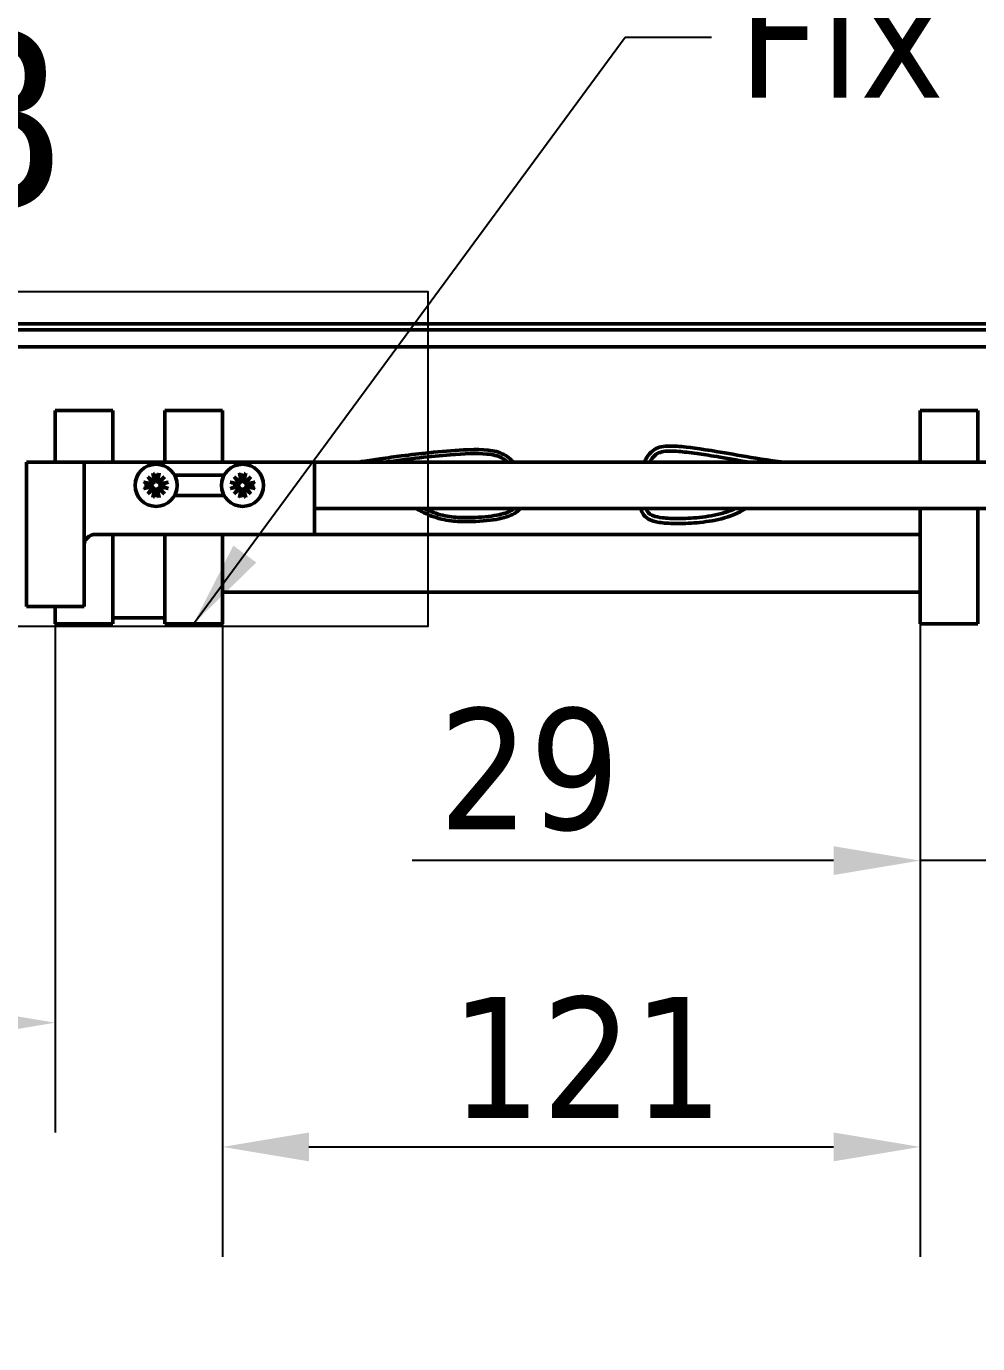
# Model space of a CAD drawing. Header units: millimetres. Extents: x -1346 to 2520, y -2365 to 1874.
# Drawn here: x 475.8 to 640.8, y 1402.1 to 1630.6 of the extents above; entities that cross this region are included whole.
import ezdxf

# ---------------------------------------------------------------- set-up
doc = ezdxf.new("R2010")
doc.units = ezdxf.units.MM
doc.header["$LTSCALE"] = 6
for name, color, linetype, lineweight in [('Detail Boundary (ISO)', 7, 'Continuous', 25), ('Dimension (ISO)', 7, 'Continuous', 25), ('Symbol (ISO)', 7, 'Continuous', 25), ('Visible (ISO)', 7, 'Continuous', 50)]:
    doc.layers.add(name, color=color, linetype=linetype, lineweight=lineweight)
doc.styles.add('Label Text (ISO)', font='tahoma.ttf')
doc.styles.add('Note Text (ISO)', font='tahoma.ttf')
doc.dimstyles.new('Default (ISO)', dxfattribs={"dimscale": 6, "dimtxt": 3.5, "dimasz": 2.5, "dimexe": 3.175, "dimexo": 0, "dimgap": 0.762, "dimtad": 1, "dimrnd": 1e-08, "dimzin": 0, "dimtxsty": 'Note Text (ISO)', "dimcen": 0.09, "dimdle": 10, "dimclrd": 256, "dimclre": 256, "dimclrt": 256, "dimazin": 0, "dimtfac": 1.001486, "dimtmove": 0, "dimatfit": 3, "dimfxl": 1, "dimtolj": 1, "dimtzin": 0, "dimlwd": -1, "dimlwe": -1, "dimarcsym": 0})
doc.dimstyles.new('Default - Method 1b (ISO)$7', dxfattribs={"dimscale": 6, "dimtxt": 3.5, "dimasz": 2.5, "dimexe": 3.175, "dimexo": 0, "dimgap": 0.762, "dimtad": 1, "dimtoh": 1, "dimrnd": 1e-08, "dimtxsty": 'Note Text (ISO)', "dimcen": 0.09, "dimdle": 10, "dimclrd": 256, "dimclre": 256, "dimclrt": 256, "dimazin": 2, "dimtfac": 1, "dimtmove": 0, "dimatfit": 3, "dimfxl": 1, "dimtolj": 1, "dimlwd": -1, "dimlwe": -1, "dimarcsym": 0})

# ---------------------------------------------------------------- blocks, each defined once
blk = doc.blocks.new('*D15')
at = {"layer": 'Defpoints', "color": 0, "transparency": 16777216}
for p in [(409.79, 1547.02), (480.79, 1527.02), (480.79, 1457.82)]:
    blk.add_point(p, dxfattribs=at)
at = {"layer": 'Dimension (ISO)', "transparency": 16777216}
for p, q in [((409.79, 1547.02), (409.79, 1438.77)), ((480.79, 1527.02), (480.79, 1438.77)), ((424.79, 1457.82), (465.79, 1457.82))]:
    blk.add_line(p, q, dxfattribs=at)
for points in [[(424.79, 1460.32), (424.79, 1455.32), (409.79, 1457.82)], [(465.79, 1460.32), (465.79, 1455.32), (480.79, 1457.82)]]:
    blk.add_solid(points, dxfattribs=at)
at = {"layer": 'Dimension (ISO)', "transparency": 16777216, "insert": (431.39, 1483.46), "char_height": 21, "attachment_point": 1, "style": 'Note Text (ISO)'}
blk.add_mtext('\\A1;71', dxfattribs=at)
blk = doc.blocks.new('*D17')
at = {"layer": 'Defpoints', "color": 0, "transparency": 16777216}
for p in [(509.79, 1527.02), (630.79, 1527.02), (630.79, 1436.27)]:
    blk.add_point(p, dxfattribs=at)
at = {"layer": 'Dimension (ISO)', "transparency": 16777216}
for p, q in [((509.79, 1527.02), (509.79, 1417.22)), ((630.79, 1527.02), (630.79, 1417.22)), ((524.79, 1436.27), (615.79, 1436.27))]:
    blk.add_line(p, q, dxfattribs=at)
for points in [[(524.79, 1438.77), (524.79, 1433.77), (509.79, 1436.27)], [(615.79, 1438.77), (615.79, 1433.77), (630.79, 1436.27)]]:
    blk.add_solid(points, dxfattribs=at)
at = {"layer": 'Dimension (ISO)', "transparency": 16777216, "insert": (549.4, 1462.28), "char_height": 21, "attachment_point": 1, "style": 'Note Text (ISO)'}
blk.add_mtext('\\A1;121', dxfattribs=at)
blk = doc.blocks.new('2dDetail1')
at = {"layer": 'Detail Boundary (ISO)', "flags": 128}
blk.add_lwpolyline([(64.774, 254.428), (90.913, 254.428), (90.913, 264.094), (64.774, 264.094), (64.774, 254.428)], dxfattribs=at)
at = {"layer": 'Detail Boundary (ISO)', "insert": (76.241, 266.469), "char_height": 5.25, "attachment_point": 7, "style": 'Label Text (ISO)'}
blk.add_mtext('B', dxfattribs=at)
blk = doc.blocks.new('*D67')
at = {"layer": 'Defpoints', "color": 0, "transparency": 16777216}
for p in [(630.79, 1537.52), (659.79, 1527.02), (659.79, 1485.93)]:
    blk.add_point(p, dxfattribs=at)
at = {"layer": 'Dimension (ISO)', "transparency": 16777216}
for p, q in [((630.79, 1537.52), (630.79, 1466.88)), ((659.79, 1527.02), (659.79, 1466.88)), ((615.79, 1485.93), (542.69, 1485.93)), ((659.79, 1485.93), (630.79, 1485.93)), ((674.79, 1485.93), (689.79, 1485.93))]:
    blk.add_line(p, q, dxfattribs=at)
for points in [[(615.79, 1488.43), (615.79, 1483.43), (630.79, 1485.93)], [(674.79, 1488.43), (674.79, 1483.43), (659.79, 1485.93)]]:
    blk.add_solid(points, dxfattribs=at)
at = {"layer": 'Dimension (ISO)', "transparency": 16777216, "insert": (547.26, 1512.35), "char_height": 21, "attachment_point": 1, "style": 'Note Text (ISO)'}
blk.add_mtext('\\A1;29', dxfattribs=at)

msp = doc.modelspace()

# ---------------------------------------------------------------- linework, layer by layer
at = {"layer": 'Visible (ISO)'}
for p, q in [((422.29, 1579.02), (719.29, 1579.02)), ((409.79, 1578.02), (734.79, 1578.02)), ((409.79, 1575.02), (734.79, 1575.02)), ((480.79, 1564.02), (480.79, 1555.02)), ((490.79, 1564.02), (480.79, 1564.02)), ((490.79, 1555.02), (490.79, 1564.02)), ((499.79, 1564.02), (499.79, 1555.02)), ((509.79, 1564.02), (499.79, 1564.02)), ((509.79, 1555.02), (509.79, 1564.02)), ((630.79, 1564.02), (630.79, 1555.02)), ((640.79, 1564.02), (630.79, 1564.02)), ((640.79, 1555.02), (640.79, 1564.02)), ((485.79, 1555.02), (475.79, 1555.02)), ((475.79, 1555.02), (475.79, 1530.02)), ((485.79, 1530.02), (485.79, 1555.02)), ((485.79, 1555.02), (525.79, 1555.02)), ((525.79, 1555.02), (734.79, 1555.02)), ((525.79, 1555.02), (525.79, 1542.52)), ((496.18, 1551.56), (497.31, 1551.32)), ((496.84, 1552.47), (497.78, 1551.69)), ((496.84, 1552.47), (497.61, 1551.7)), ((497.61, 1551.52), (496.84, 1552.47)), ((497.61, 1551.7), (497.78, 1551.53)), ((497.74, 1553.13), (497.98, 1552)), ((498.71, 1552.77), (498.29, 1552.77)), ((498.83, 1553.13), (498.59, 1552)), ((498.79, 1551.69), (499.73, 1552.47)), ((498.96, 1551.7), (498.79, 1551.53)), ((499.73, 1552.47), (498.96, 1551.52)), ((499.73, 1552.47), (498.96, 1551.7)), ((500.39, 1551.56), (499.26, 1551.32)), ((510.08, 1552.77), (501.49, 1552.77)), ((511.18, 1551.56), (512.31, 1551.32)), ((511.84, 1552.47), (512.78, 1551.69)), ((511.84, 1552.47), (512.61, 1551.7)), ((512.61, 1551.52), (511.84, 1552.47)), ((512.61, 1551.7), (512.78, 1551.53)), ((512.74, 1553.13), (512.98, 1552)), ((513.29, 1552.77), (512.86, 1552.77)), ((513.83, 1553.13), (513.59, 1552)), ((513.79, 1551.69), (514.73, 1552.47)), ((513.96, 1551.7), (513.79, 1551.53)), ((514.73, 1552.47), (513.96, 1551.52)), ((514.73, 1552.47), (513.96, 1551.7)), ((515.39, 1551.56), (514.26, 1551.32)), ((496.18, 1550.48), (497.31, 1550.72)), ((496.84, 1549.57), (497.61, 1550.52)), ((496.84, 1549.57), (497.61, 1550.35)), ((497.78, 1550.35), (496.84, 1549.57)), ((497.61, 1550.35), (497.78, 1550.51)), ((497.74, 1548.91), (497.98, 1550.04)), ((498.29, 1549.27), (498.71, 1549.27)), ((498.83, 1548.91), (498.59, 1550.04)), ((498.96, 1550.35), (498.79, 1550.51)), ((499.73, 1549.57), (498.79, 1550.35)), ((498.96, 1550.52), (499.73, 1549.57)), ((499.73, 1549.57), (498.96, 1550.35)), ((500.39, 1550.48), (499.26, 1550.72)), ((501.49, 1549.27), (510.08, 1549.27)), ((511.18, 1550.48), (512.31, 1550.72)), ((511.84, 1549.57), (512.61, 1550.52)), ((511.84, 1549.57), (512.61, 1550.35)), ((512.78, 1550.35), (511.84, 1549.57)), ((512.61, 1550.35), (512.78, 1550.51)), ((512.74, 1548.91), (512.98, 1550.04)), ((512.86, 1549.27), (513.29, 1549.27)), ((513.83, 1548.91), (513.59, 1550.04)), ((513.96, 1550.35), (513.79, 1550.51)), ((514.73, 1549.57), (513.79, 1550.35)), ((513.96, 1550.52), (514.73, 1549.57)), ((514.73, 1549.57), (513.96, 1550.35)), ((515.39, 1550.48), (514.26, 1550.72)), ((525.79, 1547.02), (734.79, 1547.02)), ((630.79, 1537.52), (630.79, 1547.02)), ((640.79, 1547.02), (640.79, 1537.52)), ((525.79, 1542.52), (487.79, 1542.52)), ((490.79, 1542.52), (490.79, 1537.52)), ((499.79, 1537.52), (499.79, 1542.52)), ((509.79, 1542.52), (509.79, 1537.52)), ((630.79, 1542.52), (525.79, 1542.52)), ((490.79, 1527.02), (490.79, 1537.52)), ((499.79, 1537.52), (499.79, 1527.02)), ((509.79, 1527.02), (509.79, 1537.52)), ((630.79, 1537.52), (630.79, 1527.02)), ((640.79, 1527.02), (640.79, 1537.52)), ((630.79, 1532.52), (509.79, 1532.52)), ((475.79, 1530.02), (485.79, 1530.02)), ((480.79, 1530.02), (480.79, 1527.02)), ((490.79, 1527.02), (480.79, 1527.02)), ((499.79, 1528.02), (490.79, 1528.02)), ((509.79, 1527.02), (499.79, 1527.02)), ((640.79, 1527.02), (630.79, 1527.02))]:
    msp.add_line(p, q, dxfattribs=at)
for centre in [(498.29, 1551.02), (513.29, 1551.02)]:
    msp.add_circle(centre, 3.65, dxfattribs=at)
for centre, radius, start, end in [((497.36, 1551.58), 0.26, 258.0665, 347.8988), ((497.73, 1551.95), 0.26, 282.1012, 11.9335), ((498.29, 1551.02), 1.75, 90, 103.7084), ((498.29, 1551.02), 1.3, 79.7707, 100.2293), ((498.84, 1551.95), 0.26, 168.0665, 257.8988), ((499.21, 1551.58), 0.26, 192.1012, 281.9335), ((512.36, 1551.58), 0.26, 258.0665, 347.8988), ((512.73, 1551.95), 0.26, 282.1012, 11.9335), ((513.29, 1551.02), 1.3, 79.7707, 100.2293), ((513.29, 1551.02), 1.75, 76.2916, 90), ((513.84, 1551.95), 0.26, 168.0665, 257.8988), ((514.21, 1551.58), 0.26, 192.1012, 281.9335), ((498.29, 1551.02), 1.75, 166.2916, 193.7084), ((498.29, 1551.02), 1.3, 169.7707, 190.2293), ((497.36, 1550.46), 0.26, 12.1012, 101.9335), ((497.73, 1550.1), 0.26, 348.0665, 77.8988), ((498.29, 1551.02), 1.75, 256.2916, 270), ((498.29, 1551.02), 1.3, 259.7707, 280.2293), ((498.84, 1550.1), 0.26, 102.1012, 191.9335), ((499.21, 1550.46), 0.26, 78.0665, 167.8988), ((498.29, 1551.02), 1.3, 349.7707, 10.2293), ((513.29, 1551.02), 1.3, 169.7707, 190.2293), ((512.36, 1550.46), 0.26, 12.1012, 101.9335), ((512.73, 1550.1), 0.26, 348.0665, 77.8988), ((513.29, 1551.02), 1.3, 259.7707, 280.2293), ((513.29, 1551.02), 1.75, 270, 283.7084), ((513.84, 1550.1), 0.26, 102.1012, 191.9335), ((514.21, 1550.46), 0.26, 78.0665, 167.8988), ((513.29, 1551.02), 1.3, 349.7707, 10.2293), ((513.29, 1551.02), 1.75, 346.2916, 13.7084), ((487.79, 1540.52), 2, 90, 180)]:
    msp.add_arc(centre, radius, start, end, dxfattribs=at)
for centre, major_axis, start_param, end_param in [((497.7, 1551.92), (0.153, 0.186), 3.427323, 4.166138), ((497.39, 1551.6), (0.186, 0.153), 5.25864, 5.997455), ((498.87, 1551.92), (0.153, -0.186), 5.25864, 5.997455), ((499.18, 1551.6), (0.186, -0.153), 3.427323, 4.166138), ((512.7, 1551.92), (0.153, 0.186), 3.427323, 4.166138), ((512.39, 1551.6), (0.186, 0.153), 5.25864, 5.997455), ((513.87, 1551.92), (0.153, -0.186), 5.25864, 5.997455), ((514.18, 1551.6), (0.186, -0.153), 3.427323, 4.166138), ((497.39, 1550.44), (-0.186, 0.153), 3.427323, 4.166138), ((497.7, 1550.12), (-0.153, 0.186), 5.25864, 5.997455), ((498.87, 1550.12), (-0.153, -0.186), 3.427323, 4.166138), ((499.18, 1550.44), (-0.186, -0.153), 5.25864, 5.997455), ((512.39, 1550.44), (-0.186, 0.153), 3.427323, 4.166138), ((512.7, 1550.12), (-0.153, 0.186), 5.25864, 5.997455), ((513.87, 1550.12), (-0.153, -0.186), 3.427323, 4.166138), ((514.18, 1550.44), (-0.186, -0.153), 5.25864, 5.997455)]:
    msp.add_ellipse(centre, major_axis=major_axis, ratio=0.988452, start_param=start_param, end_param=end_param, dxfattribs=at)
for points, knots in [([(560.2, 1555.02), (559.63, 1555.75), (558.88, 1556.31), (557.97, 1556.65), (556.28, 1557.3), (554.08, 1557.29), (551.58, 1557.16), (549.71, 1557.06), (547.68, 1556.89), (545.6, 1556.68), (544.05, 1556.52), (542.48, 1556.34), (540.87, 1556.13), (539.66, 1555.97), (538.44, 1555.8), (537.15, 1555.62), (536.19, 1555.48), (535.19, 1555.32), (534.15, 1555.17), (533.84, 1555.12), (533.52, 1555.07), (533.21, 1555.02)], [4.24844, 4.24844, 4.24844, 4.24844, 4.700284, 4.700284, 4.700284, 5.545488, 5.545488, 5.545488, 6.174198, 6.174198, 6.174198, 6.641867, 6.641867, 6.641867, 6.989745, 6.989745, 6.989745, 7.248516, 7.248516, 7.248516, 7.325529, 7.325529, 7.325529, 7.325529]), ([(559.29, 1555.02), (559, 1555.3), (558.67, 1555.55), (558.3, 1555.75), (557.59, 1556.13), (556.69, 1556.35), (555.65, 1556.45), (553.86, 1556.62), (551.68, 1556.5), (549.35, 1556.32), (547.62, 1556.19), (545.82, 1556.01), (543.98, 1555.81), (542.02, 1555.59), (540.03, 1555.33), (537.86, 1555.02)], [4.482407, 4.482407, 4.482407, 4.482407, 4.709205, 4.709205, 4.709205, 5.135813, 5.135813, 5.135813, 5.869458, 5.869458, 5.869458, 6.415185, 6.415185, 6.415185, 6.998468, 6.998468, 6.998468, 6.998468]), ([(582.98, 1555.02), (583.15, 1555.46), (583.36, 1555.86), (583.61, 1556.2), (583.93, 1556.64), (584.31, 1556.98), (584.74, 1557.24), (585.47, 1557.68), (586.32, 1557.83), (587.37, 1557.84), (588.15, 1557.85), (589.06, 1557.78), (590.28, 1557.64), (592.06, 1557.44), (594.49, 1557.08), (598.34, 1556.41), (600.24, 1556.07), (602.49, 1555.67), (605.18, 1555.29), (605.82, 1555.19), (606.48, 1555.11), (607.17, 1555.02)], [6.536963, 6.536963, 6.536963, 6.536963, 6.851652, 6.851652, 6.851652, 7.254868, 7.254868, 7.254868, 7.958019, 7.958019, 7.958019, 8.481061, 8.481061, 8.481061, 9.249807, 9.249807, 9.249807, 9.629485, 9.629485, 9.629485, 9.720098, 9.720098, 9.720098, 9.720098]), ([(583.92, 1555.02), (584.07, 1555.34), (584.23, 1555.61), (584.42, 1555.83), (584.89, 1556.4), (585.44, 1556.74), (586.31, 1556.89), (586.96, 1557), (587.79, 1557), (588.93, 1556.9), (589.78, 1556.83), (590.81, 1556.72), (592.11, 1556.54), (593.08, 1556.4), (594.21, 1556.23), (595.54, 1556.01), (597.12, 1555.75), (598.99, 1555.4), (601.25, 1555.02)], [6.755687, 6.755687, 6.755687, 6.755687, 7.055723, 7.055723, 7.055723, 7.800783, 7.800783, 7.800783, 8.3641, 8.3641, 8.3641, 8.783127, 8.783127, 8.783127, 9.094822, 9.094822, 9.094822, 9.462749, 9.462749, 9.462749, 9.462749]), ([(496.18, 1551.56), (496.2, 1551.56), (496.23, 1551.55), (496.28, 1551.54), (496.3, 1551.53), (496.33, 1551.52), (496.34, 1551.52), (496.35, 1551.52)], [0.03061008, 0.03061008, 0.03061008, 0.03061008, 0.03823499, 0.03823499, 0.0458563, 0.0458563, 0.05210472, 0.05210472, 0.05210472, 0.05210472]), ([(497.78, 1551.53), (497.77, 1551.51), (497.77, 1551.49), (497.76, 1551.43), (497.74, 1551.39), (497.7, 1551.33), (497.68, 1551.3), (497.62, 1551.25), (497.59, 1551.23), (497.52, 1551.19), (497.48, 1551.18), (497.4, 1551.17), (497.35, 1551.17), (497.32, 1551.17), (497.3, 1551.18), (497.29, 1551.18), (497.28, 1551.18)], [-0.06590291, -0.06590291, -0.06590291, -0.06590291, -0.0596617, -0.0596617, -0.04848472, -0.04848472, -0.03730774, -0.03730774, -0.02613076, -0.02613076, -0.01306538, -0.01306538, 0, 0, 0, 0.00449293, 0.00449293, 0.00449293, 0.00449293]), ([(497.79, 1552.95), (497.79, 1552.96), (497.78, 1552.98), (497.77, 1553.01), (497.77, 1553.03), (497.76, 1553.08), (497.75, 1553.11), (497.74, 1553.13)], [0.07019749, 0.07019749, 0.07019749, 0.07019749, 0.07644591, 0.07644591, 0.08406722, 0.08406722, 0.09169213, 0.09169213, 0.09169213, 0.09169213]), ([(498.12, 1552.03), (498.13, 1552.02), (498.13, 1552.01), (498.14, 1551.95), (498.14, 1551.91), (498.13, 1551.83), (498.11, 1551.79), (498.08, 1551.72), (498.06, 1551.69), (498.01, 1551.63), (497.98, 1551.61), (497.91, 1551.57), (497.88, 1551.55), (497.82, 1551.54), (497.8, 1551.53), (497.78, 1551.53)], [0.15793693, 0.15793693, 0.15793693, 0.15793693, 0.16242986, 0.16242986, 0.17549524, 0.17549524, 0.18856062, 0.18856062, 0.1997376, 0.1997376, 0.21091458, 0.21091458, 0.22209156, 0.22209156, 0.22833277, 0.22833277, 0.22833277, 0.22833277]), ([(498.79, 1551.53), (498.77, 1551.53), (498.75, 1551.54), (498.69, 1551.55), (498.66, 1551.57), (498.59, 1551.61), (498.56, 1551.63), (498.51, 1551.69), (498.49, 1551.72), (498.46, 1551.79), (498.44, 1551.83), (498.43, 1551.91), (498.43, 1551.95), (498.44, 1551.99), (498.44, 1552.01), (498.44, 1552.02), (498.45, 1552.03)], [-0.06590291, -0.06590291, -0.06590291, -0.06590291, -0.0596617, -0.0596617, -0.04848472, -0.04848472, -0.03730774, -0.03730774, -0.02613076, -0.02613076, -0.01306538, -0.01306538, 0, 0, 0, 0.00449293, 0.00449293, 0.00449293, 0.00449293]), ([(498.83, 1553.13), (498.82, 1553.11), (498.81, 1553.08), (498.8, 1553.03), (498.8, 1553.01), (498.79, 1552.98), (498.78, 1552.96), (498.78, 1552.95)], [0.03061008, 0.03061008, 0.03061008, 0.03061008, 0.03823499, 0.03823499, 0.0458563, 0.0458563, 0.05210472, 0.05210472, 0.05210472, 0.05210472]), ([(499.29, 1551.18), (499.28, 1551.18), (499.27, 1551.18), (499.22, 1551.17), (499.18, 1551.17), (499.09, 1551.18), (499.05, 1551.19), (498.98, 1551.23), (498.95, 1551.25), (498.89, 1551.3), (498.87, 1551.33), (498.83, 1551.39), (498.81, 1551.43), (498.8, 1551.49), (498.8, 1551.51), (498.79, 1551.53)], [0.15793693, 0.15793693, 0.15793693, 0.15793693, 0.16242986, 0.16242986, 0.17549524, 0.17549524, 0.18856062, 0.18856062, 0.1997376, 0.1997376, 0.21091458, 0.21091458, 0.22209156, 0.22209156, 0.22833277, 0.22833277, 0.22833277, 0.22833277]), ([(500.22, 1551.52), (500.23, 1551.52), (500.24, 1551.52), (500.27, 1551.53), (500.29, 1551.54), (500.34, 1551.55), (500.37, 1551.56), (500.39, 1551.56)], [0.07019749, 0.07019749, 0.07019749, 0.07019749, 0.07644591, 0.07644591, 0.08406722, 0.08406722, 0.09169213, 0.09169213, 0.09169213, 0.09169213]), ([(511.18, 1551.56), (511.2, 1551.56), (511.23, 1551.55), (511.28, 1551.54), (511.3, 1551.53), (511.33, 1551.52), (511.34, 1551.52), (511.35, 1551.52)], [0.03061008, 0.03061008, 0.03061008, 0.03061008, 0.03823499, 0.03823499, 0.0458563, 0.0458563, 0.05210472, 0.05210472, 0.05210472, 0.05210472]), ([(512.78, 1551.53), (512.77, 1551.51), (512.77, 1551.49), (512.76, 1551.43), (512.74, 1551.39), (512.7, 1551.33), (512.68, 1551.3), (512.62, 1551.25), (512.59, 1551.23), (512.52, 1551.19), (512.48, 1551.18), (512.4, 1551.17), (512.35, 1551.17), (512.32, 1551.17), (512.3, 1551.18), (512.29, 1551.18), (512.28, 1551.18)], [-0.06590291, -0.06590291, -0.06590291, -0.06590291, -0.0596617, -0.0596617, -0.04848472, -0.04848472, -0.03730774, -0.03730774, -0.02613076, -0.02613076, -0.01306538, -0.01306538, 0, 0, 0, 0.00449293, 0.00449293, 0.00449293, 0.00449293]), ([(512.79, 1552.95), (512.79, 1552.96), (512.78, 1552.98), (512.77, 1553.01), (512.77, 1553.03), (512.76, 1553.08), (512.75, 1553.11), (512.74, 1553.13)], [0.07019749, 0.07019749, 0.07019749, 0.07019749, 0.07644591, 0.07644591, 0.08406722, 0.08406722, 0.09169213, 0.09169213, 0.09169213, 0.09169213]), ([(513.12, 1552.03), (513.13, 1552.02), (513.13, 1552.01), (513.14, 1551.95), (513.14, 1551.91), (513.13, 1551.83), (513.11, 1551.79), (513.08, 1551.72), (513.06, 1551.69), (513.01, 1551.63), (512.98, 1551.61), (512.91, 1551.57), (512.88, 1551.55), (512.82, 1551.54), (512.8, 1551.53), (512.78, 1551.53)], [0.15793693, 0.15793693, 0.15793693, 0.15793693, 0.16242986, 0.16242986, 0.17549524, 0.17549524, 0.18856062, 0.18856062, 0.1997376, 0.1997376, 0.21091458, 0.21091458, 0.22209156, 0.22209156, 0.22833277, 0.22833277, 0.22833277, 0.22833277]), ([(513.79, 1551.53), (513.77, 1551.53), (513.75, 1551.54), (513.69, 1551.55), (513.66, 1551.57), (513.59, 1551.61), (513.56, 1551.63), (513.51, 1551.69), (513.49, 1551.72), (513.46, 1551.79), (513.44, 1551.83), (513.43, 1551.91), (513.43, 1551.95), (513.44, 1551.99), (513.44, 1552.01), (513.44, 1552.02), (513.45, 1552.03)], [-0.06590291, -0.06590291, -0.06590291, -0.06590291, -0.0596617, -0.0596617, -0.04848472, -0.04848472, -0.03730774, -0.03730774, -0.02613076, -0.02613076, -0.01306538, -0.01306538, 0, 0, 0, 0.00449293, 0.00449293, 0.00449293, 0.00449293]), ([(513.83, 1553.13), (513.82, 1553.11), (513.81, 1553.08), (513.8, 1553.03), (513.8, 1553.01), (513.79, 1552.98), (513.78, 1552.96), (513.78, 1552.95)], [0.03061008, 0.03061008, 0.03061008, 0.03061008, 0.03823499, 0.03823499, 0.0458563, 0.0458563, 0.05210472, 0.05210472, 0.05210472, 0.05210472]), ([(514.29, 1551.18), (514.28, 1551.18), (514.27, 1551.18), (514.22, 1551.17), (514.18, 1551.17), (514.09, 1551.18), (514.05, 1551.19), (513.98, 1551.23), (513.95, 1551.25), (513.89, 1551.3), (513.87, 1551.33), (513.83, 1551.39), (513.81, 1551.43), (513.8, 1551.49), (513.8, 1551.51), (513.79, 1551.53)], [0.15793693, 0.15793693, 0.15793693, 0.15793693, 0.16242986, 0.16242986, 0.17549524, 0.17549524, 0.18856062, 0.18856062, 0.1997376, 0.1997376, 0.21091458, 0.21091458, 0.22209156, 0.22209156, 0.22833277, 0.22833277, 0.22833277, 0.22833277]), ([(515.22, 1551.52), (515.23, 1551.52), (515.24, 1551.52), (515.27, 1551.53), (515.29, 1551.54), (515.34, 1551.55), (515.37, 1551.56), (515.39, 1551.56)], [0.07019749, 0.07019749, 0.07019749, 0.07019749, 0.07644591, 0.07644591, 0.08406722, 0.08406722, 0.09169213, 0.09169213, 0.09169213, 0.09169213]), ([(496.35, 1550.53), (496.34, 1550.52), (496.33, 1550.52), (496.3, 1550.51), (496.28, 1550.5), (496.23, 1550.49), (496.2, 1550.49), (496.18, 1550.48)], [0.07019749, 0.07019749, 0.07019749, 0.07019749, 0.07644591, 0.07644591, 0.08406722, 0.08406722, 0.09169213, 0.09169213, 0.09169213, 0.09169213]), ([(497.28, 1550.86), (497.29, 1550.86), (497.3, 1550.87), (497.35, 1550.88), (497.4, 1550.88), (497.48, 1550.86), (497.52, 1550.85), (497.59, 1550.82), (497.62, 1550.8), (497.68, 1550.75), (497.7, 1550.71), (497.74, 1550.65), (497.76, 1550.61), (497.77, 1550.55), (497.77, 1550.53), (497.78, 1550.51)], [0.15793693, 0.15793693, 0.15793693, 0.15793693, 0.16242986, 0.16242986, 0.17549524, 0.17549524, 0.18856062, 0.18856062, 0.1997376, 0.1997376, 0.21091458, 0.21091458, 0.22209156, 0.22209156, 0.22833277, 0.22833277, 0.22833277, 0.22833277]), ([(497.78, 1550.51), (497.8, 1550.51), (497.82, 1550.51), (497.88, 1550.49), (497.91, 1550.48), (497.98, 1550.44), (498.01, 1550.41), (498.06, 1550.36), (498.08, 1550.32), (498.11, 1550.26), (498.13, 1550.22), (498.14, 1550.13), (498.14, 1550.09), (498.13, 1550.05), (498.13, 1550.04), (498.13, 1550.03), (498.12, 1550.01)], [-0.06590291, -0.06590291, -0.06590291, -0.06590291, -0.0596617, -0.0596617, -0.04848472, -0.04848472, -0.03730774, -0.03730774, -0.02613076, -0.02613076, -0.01306538, -0.01306538, 0, 0, 0, 0.00449293, 0.00449293, 0.00449293, 0.00449293]), ([(498.45, 1550.01), (498.44, 1550.03), (498.44, 1550.04), (498.43, 1550.09), (498.43, 1550.13), (498.44, 1550.22), (498.46, 1550.26), (498.49, 1550.32), (498.51, 1550.36), (498.56, 1550.41), (498.59, 1550.44), (498.66, 1550.48), (498.69, 1550.49), (498.75, 1550.51), (498.77, 1550.51), (498.79, 1550.51)], [0.15793693, 0.15793693, 0.15793693, 0.15793693, 0.16242986, 0.16242986, 0.17549524, 0.17549524, 0.18856062, 0.18856062, 0.1997376, 0.1997376, 0.21091458, 0.21091458, 0.22209156, 0.22209156, 0.22833277, 0.22833277, 0.22833277, 0.22833277]), ([(498.79, 1550.51), (498.8, 1550.53), (498.8, 1550.55), (498.81, 1550.61), (498.83, 1550.65), (498.87, 1550.71), (498.89, 1550.75), (498.95, 1550.8), (498.98, 1550.82), (499.05, 1550.85), (499.09, 1550.86), (499.18, 1550.88), (499.22, 1550.88), (499.26, 1550.87), (499.27, 1550.87), (499.28, 1550.86), (499.29, 1550.86)], [-0.06590291, -0.06590291, -0.06590291, -0.06590291, -0.0596617, -0.0596617, -0.04848472, -0.04848472, -0.03730774, -0.03730774, -0.02613076, -0.02613076, -0.01306538, -0.01306538, 0, 0, 0, 0.00449293, 0.00449293, 0.00449293, 0.00449293]), ([(500.39, 1550.48), (500.37, 1550.49), (500.34, 1550.49), (500.29, 1550.5), (500.27, 1550.51), (500.24, 1550.52), (500.23, 1550.52), (500.22, 1550.53)], [0.03061008, 0.03061008, 0.03061008, 0.03061008, 0.03823499, 0.03823499, 0.0458563, 0.0458563, 0.05210472, 0.05210472, 0.05210472, 0.05210472]), ([(511.35, 1550.53), (511.34, 1550.52), (511.33, 1550.52), (511.3, 1550.51), (511.28, 1550.5), (511.23, 1550.49), (511.2, 1550.49), (511.18, 1550.48)], [0.07019749, 0.07019749, 0.07019749, 0.07019749, 0.07644591, 0.07644591, 0.08406722, 0.08406722, 0.09169213, 0.09169213, 0.09169213, 0.09169213]), ([(512.28, 1550.86), (512.29, 1550.86), (512.3, 1550.87), (512.35, 1550.88), (512.4, 1550.88), (512.48, 1550.86), (512.52, 1550.85), (512.59, 1550.82), (512.62, 1550.8), (512.68, 1550.75), (512.7, 1550.71), (512.74, 1550.65), (512.76, 1550.61), (512.77, 1550.55), (512.77, 1550.53), (512.78, 1550.51)], [0.15793693, 0.15793693, 0.15793693, 0.15793693, 0.16242986, 0.16242986, 0.17549524, 0.17549524, 0.18856062, 0.18856062, 0.1997376, 0.1997376, 0.21091458, 0.21091458, 0.22209156, 0.22209156, 0.22833277, 0.22833277, 0.22833277, 0.22833277]), ([(512.78, 1550.51), (512.8, 1550.51), (512.82, 1550.51), (512.88, 1550.49), (512.91, 1550.48), (512.98, 1550.44), (513.01, 1550.41), (513.06, 1550.36), (513.08, 1550.32), (513.11, 1550.26), (513.13, 1550.22), (513.14, 1550.13), (513.14, 1550.09), (513.13, 1550.05), (513.13, 1550.04), (513.13, 1550.03), (513.12, 1550.01)], [-0.06590291, -0.06590291, -0.06590291, -0.06590291, -0.0596617, -0.0596617, -0.04848472, -0.04848472, -0.03730774, -0.03730774, -0.02613076, -0.02613076, -0.01306538, -0.01306538, 0, 0, 0, 0.00449293, 0.00449293, 0.00449293, 0.00449293]), ([(513.45, 1550.01), (513.44, 1550.03), (513.44, 1550.04), (513.43, 1550.09), (513.43, 1550.13), (513.44, 1550.22), (513.46, 1550.26), (513.49, 1550.32), (513.51, 1550.36), (513.56, 1550.41), (513.59, 1550.44), (513.66, 1550.48), (513.69, 1550.49), (513.75, 1550.51), (513.77, 1550.51), (513.79, 1550.51)], [0.15793693, 0.15793693, 0.15793693, 0.15793693, 0.16242986, 0.16242986, 0.17549524, 0.17549524, 0.18856062, 0.18856062, 0.1997376, 0.1997376, 0.21091458, 0.21091458, 0.22209156, 0.22209156, 0.22833277, 0.22833277, 0.22833277, 0.22833277]), ([(513.79, 1550.51), (513.8, 1550.53), (513.8, 1550.55), (513.81, 1550.61), (513.83, 1550.65), (513.87, 1550.71), (513.89, 1550.75), (513.95, 1550.8), (513.98, 1550.82), (514.05, 1550.85), (514.09, 1550.86), (514.18, 1550.88), (514.22, 1550.88), (514.26, 1550.87), (514.27, 1550.87), (514.28, 1550.86), (514.29, 1550.86)], [-0.06590291, -0.06590291, -0.06590291, -0.06590291, -0.0596617, -0.0596617, -0.04848472, -0.04848472, -0.03730774, -0.03730774, -0.02613076, -0.02613076, -0.01306538, -0.01306538, 0, 0, 0, 0.00449293, 0.00449293, 0.00449293, 0.00449293]), ([(515.39, 1550.48), (515.37, 1550.49), (515.34, 1550.49), (515.29, 1550.5), (515.27, 1550.51), (515.24, 1550.52), (515.23, 1550.52), (515.22, 1550.53)], [0.03061008, 0.03061008, 0.03061008, 0.03061008, 0.03823499, 0.03823499, 0.0458563, 0.0458563, 0.05210472, 0.05210472, 0.05210472, 0.05210472]), ([(497.74, 1548.91), (497.75, 1548.94), (497.76, 1548.97), (497.77, 1549.01), (497.77, 1549.04), (497.78, 1549.07), (497.79, 1549.08), (497.79, 1549.09)], [0.03061008, 0.03061008, 0.03061008, 0.03061008, 0.03823499, 0.03823499, 0.0458563, 0.0458563, 0.05210472, 0.05210472, 0.05210472, 0.05210472]), ([(498.78, 1549.09), (498.78, 1549.08), (498.79, 1549.07), (498.8, 1549.04), (498.8, 1549.01), (498.81, 1548.97), (498.82, 1548.94), (498.83, 1548.91)], [0.07019749, 0.07019749, 0.07019749, 0.07019749, 0.07644591, 0.07644591, 0.08406722, 0.08406722, 0.09169213, 0.09169213, 0.09169213, 0.09169213]), ([(512.74, 1548.91), (512.75, 1548.94), (512.76, 1548.97), (512.77, 1549.01), (512.77, 1549.04), (512.78, 1549.07), (512.79, 1549.08), (512.79, 1549.09)], [0.03061008, 0.03061008, 0.03061008, 0.03061008, 0.03823499, 0.03823499, 0.0458563, 0.0458563, 0.05210472, 0.05210472, 0.05210472, 0.05210472]), ([(513.78, 1549.09), (513.78, 1549.08), (513.79, 1549.07), (513.8, 1549.04), (513.8, 1549.01), (513.81, 1548.97), (513.82, 1548.94), (513.83, 1548.91)], [0.07019749, 0.07019749, 0.07019749, 0.07019749, 0.07644591, 0.07644591, 0.08406722, 0.08406722, 0.09169213, 0.09169213, 0.09169213, 0.09169213]), ([(543.41, 1547.02), (544.68, 1546.24), (545.83, 1545.75), (546.9, 1545.42), (548.1, 1545.05), (549.2, 1544.88), (550.24, 1544.79), (551.25, 1544.71), (552.21, 1544.71), (553.12, 1544.74), (554.87, 1544.79), (556.48, 1544.95), (557.8, 1545.22), (559.03, 1545.48), (560.01, 1545.84), (560.7, 1546.34), (560.99, 1546.54), (561.23, 1546.78), (561.42, 1547.02)], [1.263618, 1.263618, 1.263618, 1.263618, 1.457161, 1.457161, 1.457161, 1.674421, 1.674421, 1.674421, 1.884466, 1.884466, 1.884466, 2.285706, 2.285706, 2.285706, 2.660621, 2.660621, 2.660621, 2.817758, 2.817758, 2.817758, 2.817758]), ([(544.81, 1547.02), (545.36, 1546.74), (545.89, 1546.51), (546.39, 1546.32), (547.52, 1545.9), (548.55, 1545.68), (549.55, 1545.56), (550.52, 1545.44), (551.45, 1545.41), (552.35, 1545.42), (554.07, 1545.43), (555.66, 1545.55), (556.94, 1545.77), (558.13, 1545.96), (559.06, 1546.24), (559.72, 1546.55), (560.02, 1546.7), (560.27, 1546.85), (560.48, 1547.02)], [1.356459, 1.356459, 1.356459, 1.356459, 1.45445, 1.45445, 1.45445, 1.671799, 1.671799, 1.671799, 1.881931, 1.881931, 1.881931, 2.283338, 2.283338, 2.283338, 2.658408, 2.658408, 2.658408, 2.833524, 2.833524, 2.833524, 2.833524]), ([(600.64, 1547.02), (600.64, 1547.02), (600.63, 1547.02), (600.63, 1547.01), (599.27, 1546.19), (597.84, 1545.63), (596.35, 1545.24), (594.96, 1544.88), (593.51, 1544.67), (592.09, 1544.54), (590.76, 1544.42), (589.47, 1544.38), (588.32, 1544.4), (587.26, 1544.41), (586.32, 1544.48), (585.54, 1544.6), (584.81, 1544.72), (584.21, 1544.9), (583.72, 1545.17), (583.27, 1545.42), (582.93, 1545.76), (582.69, 1546.16), (582.53, 1546.42), (582.42, 1546.71), (582.35, 1547.02)], [1.854766, 1.854766, 1.854766, 1.854766, 1.856996, 1.856996, 1.856996, 2.384812, 2.384812, 2.384812, 2.878415, 2.878415, 2.878415, 3.340024, 3.340024, 3.340024, 3.771712, 3.771712, 3.771712, 4.175419, 4.175419, 4.175419, 4.552959, 4.552959, 4.552959, 4.805897, 4.805897, 4.805897, 4.805897]), ([(598.8, 1547.02), (598.09, 1546.7), (597.36, 1546.43), (596.6, 1546.21), (595.28, 1545.83), (593.88, 1545.6), (592.5, 1545.45), (591.2, 1545.32), (589.94, 1545.26), (588.83, 1545.26), (587.79, 1545.26), (586.88, 1545.3), (586.15, 1545.39), (585.47, 1545.47), (584.94, 1545.59), (584.54, 1545.74), (584.17, 1545.87), (583.9, 1546.03), (583.69, 1546.26), (583.5, 1546.45), (583.35, 1546.7), (583.25, 1547.02)], [2.101317, 2.101317, 2.101317, 2.101317, 2.384812, 2.384812, 2.384812, 2.878415, 2.878415, 2.878415, 3.340024, 3.340024, 3.340024, 3.771712, 3.771712, 3.771712, 4.175419, 4.175419, 4.175419, 4.552959, 4.552959, 4.552959, 4.880199, 4.880199, 4.880199, 4.880199])]:
    msp.add_open_spline(points, degree=3, knots=knots, dxfattribs=at)
for points, weights in [([(496.51, 1551.45), (496.44, 1551.48), (496.35, 1551.52)], [1.00963225371, 1.00721437006, 1.00292654222]), ([(497.79, 1552.95), (497.82, 1552.87), (497.86, 1552.8)], [1.00292654222, 1.00721437006, 1.00963225371]), ([(497.88, 1552.73), (497.98, 1552.48), (498.06, 1552.3)], [1.01153440286, 1.01671079447, 1]), ([(498.06, 1552.3), (498.09, 1552.15), (498.12, 1552.03)], [1, 1.12336464918, 1.24422028802]), ([(498.45, 1552.03), (498.48, 1552.15), (498.52, 1552.3)], [1.24422028802, 1.12336464918, 1]), ([(498.52, 1552.3), (498.6, 1552.5), (498.71, 1552.77)], [1, 1.0182798709, 1.01036935074]), ([(498.72, 1552.8), (498.75, 1552.87), (498.78, 1552.95)], [1.00963225371, 1.00721437006, 1.00292654222]), ([(500.22, 1551.52), (499.82, 1551.36), (499.56, 1551.25)], [1.00292654222, 1.02395882036, 1]), ([(512.01, 1551.25), (511.75, 1551.36), (511.35, 1551.52)], [1, 1.02395882035, 1.00292654222]), ([(512.79, 1552.95), (512.82, 1552.87), (512.86, 1552.8)], [1.00292654222, 1.00721437006, 1.00963225371]), ([(512.86, 1552.77), (512.98, 1552.5), (513.06, 1552.3)], [1.01036935074, 1.0182798709, 1]), ([(513.06, 1552.3), (513.09, 1552.15), (513.12, 1552.03)], [1, 1.12336464918, 1.24422028802]), ([(513.45, 1552.03), (513.48, 1552.15), (513.52, 1552.3)], [1.24422028802, 1.12336464918, 1]), ([(513.52, 1552.3), (513.59, 1552.48), (513.69, 1552.73)], [1, 1.01671079447, 1.01153440286]), ([(513.72, 1552.8), (513.75, 1552.87), (513.78, 1552.95)], [1.00963225371, 1.00721437006, 1.00292654222]), ([(515.22, 1551.52), (515.13, 1551.48), (515.06, 1551.45)], [1.00292654222, 1.00721437006, 1.00963225371]), ([(496.35, 1550.53), (496.44, 1550.56), (496.51, 1550.59)], [1.00292654222, 1.00721437006, 1.00963225371]), ([(497.01, 1551.25), (496.83, 1551.33), (496.58, 1551.42)], [1, 1.01671079447, 1.01153440287]), ([(496.58, 1550.62), (496.83, 1550.72), (497.01, 1550.79)], [1.01153440287, 1.01671079447, 1]), ([(497.28, 1551.18), (497.16, 1551.21), (497.01, 1551.25)], [1.24422028802, 1.12336464918, 1]), ([(497.01, 1550.79), (497.16, 1550.83), (497.28, 1550.86)], [1, 1.12336464918, 1.24422028802]), ([(497.86, 1549.25), (497.82, 1549.17), (497.79, 1549.09)], [1.00963225371, 1.00721437006, 1.00292654222]), ([(498.06, 1549.75), (497.98, 1549.56), (497.88, 1549.32)], [1, 1.01671079447, 1.01153440286]), ([(498.12, 1550.01), (498.09, 1549.89), (498.06, 1549.75)], [1.24422028802, 1.12336464918, 1]), ([(498.52, 1549.75), (498.48, 1549.89), (498.45, 1550.01)], [1, 1.12336464918, 1.24422028802]), ([(498.71, 1549.27), (498.6, 1549.55), (498.52, 1549.75)], [1.01036935074, 1.0182798709, 1]), ([(498.78, 1549.09), (498.75, 1549.17), (498.72, 1549.25)], [1.00292654222, 1.00721437006, 1.00963225371]), ([(499.56, 1551.25), (499.41, 1551.21), (499.29, 1551.18)], [1, 1.12336464918, 1.24422028802]), ([(499.29, 1550.86), (499.41, 1550.83), (499.56, 1550.79)], [1.24422028802, 1.12336464918, 1]), ([(499.56, 1550.79), (499.82, 1550.69), (500.22, 1550.53)], [1, 1.02395882036, 1.00292654222]), ([(511.35, 1550.53), (511.75, 1550.69), (512.01, 1550.79)], [1.00292654222, 1.02395882036, 1]), ([(512.28, 1551.18), (512.16, 1551.21), (512.01, 1551.25)], [1.24422028802, 1.12336464918, 1]), ([(512.01, 1550.79), (512.16, 1550.83), (512.28, 1550.86)], [1, 1.12336464918, 1.24422028802]), ([(512.86, 1549.25), (512.82, 1549.17), (512.79, 1549.09)], [1.00963225371, 1.00721437006, 1.00292654222]), ([(513.06, 1549.75), (512.98, 1549.55), (512.86, 1549.27)], [1, 1.0182798709, 1.01036935074]), ([(513.12, 1550.01), (513.09, 1549.89), (513.06, 1549.75)], [1.24422028802, 1.12336464918, 1]), ([(513.52, 1549.75), (513.48, 1549.89), (513.45, 1550.01)], [1, 1.12336464918, 1.24422028802]), ([(513.69, 1549.32), (513.59, 1549.56), (513.52, 1549.75)], [1.01153440286, 1.01671079447, 1]), ([(513.78, 1549.09), (513.75, 1549.17), (513.72, 1549.25)], [1.00292654222, 1.00721437006, 1.00963225371]), ([(514.56, 1551.25), (514.41, 1551.21), (514.29, 1551.18)], [1, 1.12336464918, 1.24422028802]), ([(514.29, 1550.86), (514.41, 1550.83), (514.56, 1550.79)], [1.24422028802, 1.12336464918, 1]), ([(514.99, 1551.42), (514.74, 1551.33), (514.56, 1551.25)], [1.01153440287, 1.01671079447, 1]), ([(514.56, 1550.79), (514.74, 1550.72), (514.99, 1550.62)], [1, 1.01671079447, 1.01153440287]), ([(515.06, 1550.59), (515.13, 1550.56), (515.22, 1550.53)], [1.00963225371, 1.00721437006, 1.00292654222])]:
    msp.add_rational_spline(points, weights, degree=2, dxfattribs=at)

# ---------------------------------------------------------------- block references
at = {"layer": 'Detail Boundary (ISO)', "xscale": 6, "yscale": 6, "zscale": 6}
msp.add_blockref('2dDetail1', (0, 0), dxfattribs=at)

# ---------------------------------------------------------------- texts
at = {"layer": 'Symbol (ISO)', "insert": (599.22, 1639.24), "char_height": 21, "width": 471.0194, "attachment_point": 1, "line_spacing_factor": 1.714286, "style": 'Note Text (ISO)'}
msp.add_mtext('\\fTahoma|b0|i0;Fix Linear bearing with wire necklace\\P', dxfattribs=at)

# ---------------------------------------------------------------- dimensions: what is measured, and where the dimension line sits
at = {"layer": 'Dimension (ISO)'}
for base, p1, p2, override, picture, middle in [((480.79, 1457.82), (409.79, 1547.02), (480.79, 1527.02), {"dimgap": 0.762, "dimdec": 0, "dimtol": 0, "dimlim": 0, "dimtp": 0, "dimtm": 0, "dimtdec": 2, "dimtofl": 0, "dimatfit": 1}, '*D15', (445.29, 1457.82)), ((659.79, 1485.93), (630.79, 1537.52), (659.79, 1527.02), {"dimgap": 0.762, "dimdec": 0, "dimtol": 0, "dimlim": 0, "dimtp": 0, "dimtm": 0, "dimtdec": 2, "dimtofl": 1, "dimatfit": 1}, '*D67', (561.66, 1485.93)), ((630.79, 1436.27), (509.79, 1527.02), (630.79, 1527.02), {"dimgap": 0.762, "dimdec": 0, "dimtol": 0, "dimlim": 0, "dimtp": 0, "dimtm": 0, "dimtdec": 2, "dimtofl": 0, "dimatfit": 1}, '*D17', (570.29, 1436.27))]:
    dim = msp.add_linear_dim(base=base, p1=p1, p2=p2, angle=180, dimstyle='Default (ISO)', override=override, dxfattribs=at)
    dim.commit()
    dim.dimension.update_dxf_attribs({"geometry": picture, "text_midpoint": middle, "dimtype": 160})

# ---------------------------------------------------------------- leaders
at = {"layer": 'Symbol (ISO)', "annotation_type": 0, "has_hookline": 1, "hookline_direction": 0}
for points, text_width in [([(504.79, 1527.02), (579.64, 1628.74), (594.64, 1628.74)], 468.23), ([(605.25, 1213.04), (827.19, 1420.64), (842.19, 1420.64)], 333.38)]:
    msp.add_leader(points, dimstyle='Default - Method 1b (ISO)$7', override={"dimtad": 0}, dxfattribs=dict(at, text_width=text_width))

doc.saveas('drawing.dxf')
